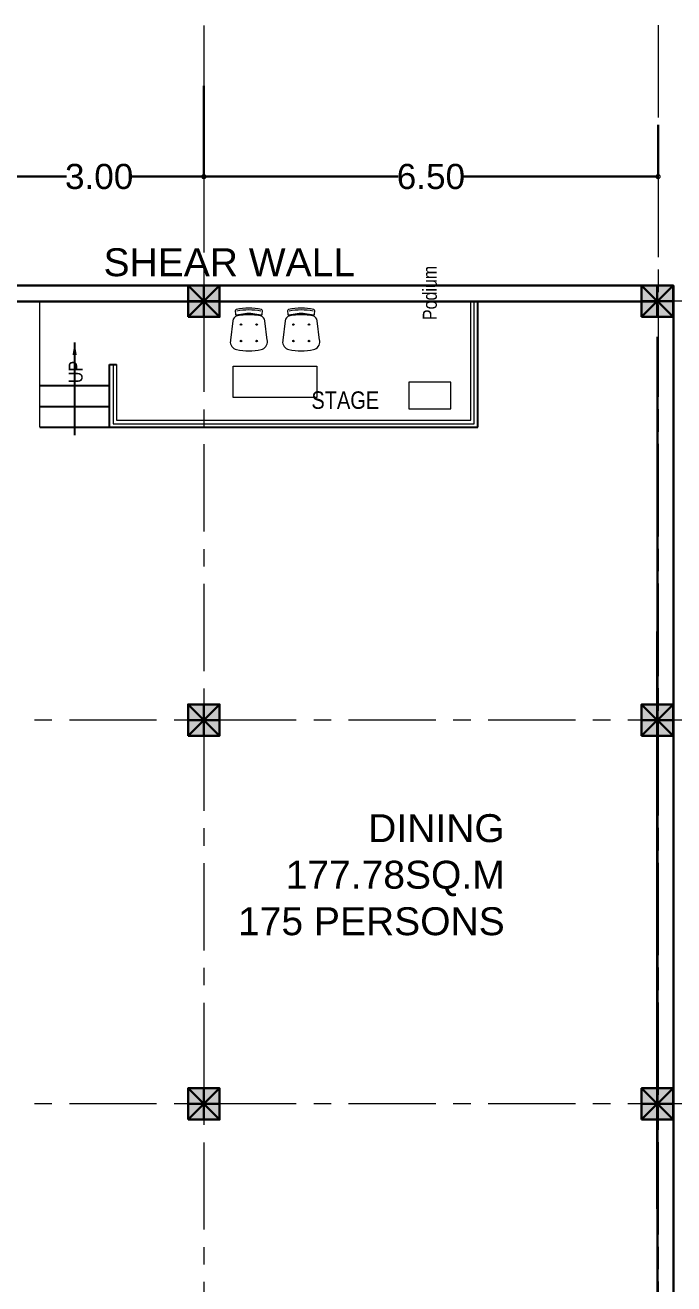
# Model space of a CAD drawing. Header units: metres. Extents: x 319894 to 3389272, y 120 to 6136017.
# Drawn here: x 321373.23 to 321382.53, y 3068021.06 to 3068039.1 of the extents above; entities that cross this region are included whole.
import ezdxf

# ---------------------------------------------------------------- set-up
doc = ezdxf.new("R2010")
doc.units = ezdxf.units.M
doc.header["$MEASUREMENT"] = 0
doc.linetypes.add('CENTER', pattern=[2, 1.25, -0.25, 0.25, -0.25])
doc.linetypes.add('HIDDEN', pattern=[0.375, 0.25, -0.125])
doc.layers.get('Defpoints').update_dxf_attribs({"color": 254})
for name, color, linetype, lineweight in [('centerline', 255, 'HIDDEN', 5), ('column', 50, 'Continuous', 30), ('Fixtures', 31, 'Continuous', 20), ('hatch', 252, 'Continuous', 15), ('rail', 60, 'Continuous', 20), ('wall', 4, 'Continuous', 30)]:
    doc.layers.add(name, color=color, linetype=linetype, lineweight=lineweight)
doc.layers.add('Fixture flat', color=7, linetype='Continuous', true_color=0xff8f1f)
for name, color, linetype in [('S-DIM', 7, 'Continuous'), ('steps', 23, 'Continuous'), ('TEXT', 255, 'Continuous')]:
    doc.layers.add(name, color=color, linetype=linetype)
doc.styles.get("Standard").update_dxf_attribs({"font": 'arial.ttf'})
doc.styles.add('TEXTS', font='swissl.ttf')
doc.dimstyles.new('DIMTEXT', dxfattribs={"dimscale": 0.4, "dimtxt": 0.9, "dimasz": 0.3, "dimexe": 0.05, "dimexo": 0.05, "dimgap": 0.05, "dimtad": 0, "dimzin": 1, "dimdsep": 46, "dimtxsty": 'TEXTS', "dimblk": 'DOTSMALL', "dimcen": 0.1, "dimclrd": 256, "dimclre": 6, "dimclrt": 3, "dimadec": 0, "dimazin": 0, "dimtfac": 0.15, "dimtix": 1, "dimtofl": 0, "dimtmove": 1, "dimatfit": 3, "dimldrblk": 'OPEN', "dimfxl": 1, "dimtolj": 1, "dimtzin": 0, "dimarcsym": 0})
doc.dimstyles.get("Standard").update_dxf_attribs({"dimtxt": 0.2, "dimasz": 0.18, "dimexe": 0.2, "dimexo": 0.2, "dimgap": 0.09, "dimtad": 1, "dimzin": 0, "dimdsep": 46, "dimtxsty": 'Standard', "dimblk": 'OBLIQUE', "dimcen": 0.09, "dimdle": 0.15, "dimclrt": 7, "dimadec": 0, "dimazin": 0, "dimtfac": 1, "dimtofl": 0, "dimtmove": 0, "dimatfit": 3, "dimfxl": 0.3, "dimfxlon": 1, "dimtfillclr": 2, "dimtolj": 1, "dimtzin": 0, "dimarcsym": 0})

# ---------------------------------------------------------------- blocks, each defined once
blk = doc.blocks.new('_Oblique')
at = {"color": 0, "linetype": 'ByBlock', "lineweight": -2}
blk.add_line((-0.5, -0.5), (0.5, 0.5), dxfattribs=at)
blk = doc.blocks.new('chair_015')
at = {"color": 0}
blk.add_lwpolyline([(-514, 56), (-532, 56, -0.036548), (-514, 177, 0.437199), (-525, 192), (-572, 195, 0.370408), (-591, 180, 0.105015), (-591, -180, 0.370408), (-572, -195), (-525, -192, 0.437199), (-514, -177, -0.036548), (-532, -56), (-514, -56, 0.034028), (-499, -165, 0.320703), (-427, -231), (-153, -264), (-141, -265, 0.392623), (-18, -176, 0.099641), (-18, 176, 0.392623), (-141, 265), (-153, 264), (-427, 231, 0.320703), (-499, 165, 0.034028)], format="xyb", close=True, dxfattribs=at)
blk.add_lwpolyline([(-568, 170, 0.101947), (-568, -170)], format="xyb", dxfattribs=at)
for centre in [(-376, 112), (-140, 112), (-376, -112), (-140, -112)]:
    blk.add_circle(centre, 10, dxfattribs=at)
for centre in [(277, 0), (295, 0)]:
    blk.add_arc(centre, 810, 176.0454, 183.9546, dxfattribs=at)
blk = doc.blocks.new('_DotSmall')
at = {"color": 0, "linetype": 'ByBlock', "const_width": 0.5}
blk.add_lwpolyline([(-0.0625, 0, 1), (0.0625, 0, 1)], format="xyb", close=True, dxfattribs=at)
blk = doc.blocks.new('*D912')
at = {"layer": 'Defpoints', "color": 0, "transparency": 16777216}
for p in [(322205.803, 3068139.805), (322202.803, 3068139.222), (322205.803, 3068138.483)]:
    blk.add_point(p, dxfattribs=at)
at = {"layer": 'S-DIM', "color": 6, "lineweight": -2, "transparency": 16777216}
for p, q in [((322205.803, 3068139.785), (322205.803, 3068138.463)), ((322202.803, 3068139.202), (322202.803, 3068138.463))]:
    blk.add_line(p, q, dxfattribs=at)
at = {"layer": 'S-DIM', "lineweight": -2, "transparency": 16777216}
for p, q in [((322202.803, 3068138.483), (322203.834, 3068138.483)), ((322205.803, 3068138.483), (322204.771, 3068138.483))]:
    blk.add_line(p, q, dxfattribs=at)
at = {"layer": 'S-DIM', "lineweight": -2, "transparency": 16777216, "xscale": 0.12, "yscale": 0.12, "zscale": 0.12, "rotation": 180}
blk.add_blockref('_DotSmall', (322202.803, 3068138.483), dxfattribs=at)
at = {"layer": 'S-DIM', "lineweight": -2, "transparency": 16777216, "xscale": 0.12, "yscale": 0.12, "zscale": 0.12}
blk.add_blockref('_DotSmall', (322205.803, 3068138.483), dxfattribs=at)
at = {"layer": 'S-DIM', "color": 3, "transparency": 16777216, "insert": (322204.303, 3068138.483), "char_height": 0.36, "attachment_point": 5, "style": 'TEXTS'}
blk.add_mtext('\\A1;3.00', dxfattribs=at)
blk = doc.blocks.new('_Open')
at = {"color": 0, "linetype": 'ByBlock', "lineweight": -2}
for p, q in [((-1, 0.17), (0, 0)), ((-1, -0.17), (0, 0)), ((0, 0), (-1, 0))]:
    blk.add_line(p, q, dxfattribs=at)
blk = doc.blocks.new('column')
at = {"layer": 'hatch'}
h = blk.add_hatch(color=256, dxfattribs=at)
h.dxf.hatch_style = 1
h.paths.add_polyline_path([(0, 0), (0.45, 0), (0.45, 0.45), (0, 0.45)])
at = {"layer": 'column'}
for p, q in [((0, 0.45), (0.45, 0)), ((0, 0), (0.45, 0.45)), ((0.225, 0.45), (0.225, 0)), ((0, 0.225), (0.45, 0.225))]:
    blk.add_line(p, q, dxfattribs=at)
blk.add_lwpolyline([(0, 0), (0.45, 0), (0.45, 0.45), (0, 0.45)], close=True, dxfattribs=at)
blk = doc.blocks.new('*D926')
at = {"layer": 'Defpoints', "color": 0, "transparency": 16777216}
for p in [(322205.803, 3068139.805), (322212.308, 3068139.243), (322212.308, 3068138.483)]:
    blk.add_point(p, dxfattribs=at)
at = {"layer": 'S-DIM', "color": 6, "lineweight": -2, "transparency": 16777216}
for p, q in [((322205.803, 3068139.785), (322205.803, 3068138.463)), ((322212.308, 3068139.223), (322212.308, 3068138.463))]:
    blk.add_line(p, q, dxfattribs=at)
at = {"layer": 'S-DIM', "lineweight": -2, "transparency": 16777216}
for p, q in [((322205.803, 3068138.483), (322208.588, 3068138.483)), ((322212.308, 3068138.483), (322209.522, 3068138.483))]:
    blk.add_line(p, q, dxfattribs=at)
at = {"layer": 'S-DIM', "lineweight": -2, "transparency": 16777216, "xscale": 0.12, "yscale": 0.12, "zscale": 0.12, "rotation": 180}
blk.add_blockref('_DotSmall', (322205.803, 3068138.483), dxfattribs=at)
at = {"layer": 'S-DIM', "lineweight": -2, "transparency": 16777216, "xscale": 0.12, "yscale": 0.12, "zscale": 0.12}
blk.add_blockref('_DotSmall', (322212.308, 3068138.483), dxfattribs=at)
at = {"layer": 'S-DIM', "color": 3, "transparency": 16777216, "insert": (322209.055, 3068138.483), "char_height": 0.36, "attachment_point": 5, "style": 'TEXTS'}
blk.add_mtext('\\A1;6.50', dxfattribs=at)
blk = doc.blocks.new('GRID FOR GROUND FLOOR')
at = {"layer": 'centerline', "linetype": 'CENTER'}
for p, q in [((322205.803, 3068140.648), (322205.803, 3068102.989)), ((322212.308, 3068140.653), (322212.308, 3068102.994)), ((322212.308, 3068140.579), (322212.308, 3068102.919)), ((322212.308, 3068140.579), (322212.308, 3068102.919)), ((322235.126, 3068136.698), (322188.02, 3068136.698)), ((322235.126, 3068130.698), (322188.02, 3068130.698)), ((322235.126, 3068125.198), (322188.02, 3068125.198))]:
    blk.add_line(p, q, dxfattribs=at)
at = {"layer": 'wall'}
for p in [(322205.578, 3068136.473), (322212.073, 3068136.473), (322205.578, 3068130.473), (322212.073, 3068130.473), (322205.578, 3068124.973), (322212.073, 3068124.973)]:
    blk.add_blockref('column', p, dxfattribs=at)
at = {"layer": 'S-DIM'}
for base, p1, p2, picture, middle in [((322205.803, 3068138.483), (322202.803, 3068139.222), (322205.803, 3068139.805), '*D912', (322204.303, 3068138.483)), ((322212.30759, 3068138.48258), (322205.8026, 3068139.80487), (322212.30759, 3068139.24306), '*D926', (322209.05509, 3068138.48258))]:
    dim = blk.add_linear_dim(base=base, p1=p1, p2=p2, dimstyle='DIMTEXT', dxfattribs=at)
    dim.commit()
    dim.dimension.update_dxf_attribs({"geometry": picture, "text_midpoint": middle})

msp = doc.modelspace()

# ---------------------------------------------------------------- linework, layer by layer
at = {"layer": 'Fixture flat'}
for p, q in [((321379.717, 3068033.335), (321379.717, 3068035.119)), ((321373.443, 3068033.335), (321379.717, 3068033.335))]:
    msp.add_line(p, q, dxfattribs=at)
at = {"layer": 'Fixtures', "ltscale": 0.5}
msp.add_lwpolyline([(321377.413, 3068034.212), (321377.413, 3068033.762), (321376.213, 3068033.762), (321376.213, 3068034.212)], close=True, dxfattribs=at)
at = {"layer": 'Fixtures', "ltscale": 0.5, "elevation": 0}
msp.add_lwpolyline([(321378.73, 3068033.981), (321378.73, 3068033.601), (321379.33, 3068033.601), (321379.33, 3068033.981)], close=True, dxfattribs=at)
at = {"layer": 'rail'}
for p, q in [((321373.443, 3068033.335), (321373.443, 3068035.14)), ((321379.617, 3068033.435), (321379.617, 3068035.119)), ((321379.667, 3068033.385), (321379.667, 3068035.119)), ((321374.493, 3068034.235), (321374.493, 3068033.385)), ((321374.543, 3068034.235), (321374.543, 3068033.435)), ((321374.493, 3068033.385), (321379.667, 3068033.385)), ((321374.543, 3068033.435), (321379.617, 3068033.435))]:
    msp.add_line(p, q, dxfattribs=at)
at = {"layer": 'steps'}
for p, q in [((321374.443, 3068033.335), (321374.443, 3068034.235)), ((321374.443, 3068034.235), (321374.543, 3068034.235)), ((321373.443, 3068033.935), (321374.443, 3068033.935)), ((321373.443, 3068033.635), (321374.443, 3068033.635)), ((321374.443, 3068033.335), (321374.443, 3068033.335))]:
    msp.add_line(p, q, dxfattribs=at)
at = {"layer": 'wall'}
for p, q in [((321362.019, 3068035.365), (321382.519, 3068035.365)), ((321382.29, 3068035.135), (321362.019, 3068035.136)), ((321382.519, 3068015.863), (321382.519, 3068034.865)), ((321382.289, 3068015.863), (321382.29, 3068034.629)), ((321382.289, 3068022.138), (321382.289, 3068030.409))]:
    msp.add_line(p, q, dxfattribs=at)
msp.add_lwpolyline([(321399.519, 3068015.865), (321399.519, 3068004.716), (321375.569, 3068004.716), (321375.57, 3068005.916), (321361.569, 3068005.915), (321361.569, 3068015.414), (321360.369, 3068015.414), (321360.369, 3068029.296), (321361.569, 3068029.296), (321361.569, 3068035.365), (321382.519, 3068035.365), (321382.519, 3068015.87), (321399.519, 3068015.87), (321399.519, 3068004.716)], dxfattribs=at)

# ---------------------------------------------------------------- block references
at = {"layer": 'Fixtures', "ltscale": 0.5, "xscale": 0.001, "yscale": 0.001, "zscale": 0.001, "rotation": 270.0000000108219}
for p in [(321376.438, 3068034.431), (321377.188, 3068034.431)]:
    msp.add_blockref('chair_015', p, dxfattribs=at)
at = {"layer": 'wall'}
msp.add_blockref('GRID FOR GROUND FLOOR', (-830.009, -101.557), dxfattribs=at)

# ---------------------------------------------------------------- texts
at = {"layer": 'TEXT', "linetype": 'Continuous', "attachment_point": 9}
for s, insert, char_height, width, rotation in [('SHEAR WALL', (321377.959, 3068035.494), 0.4, 8.64196, 359.9991), ('{\\fArial Narrow|b0|i0|c0|p34;Podium}', (321379.133, 3068035.648, 0), 0.2, 2.47027, 90), ('{\\fArial Narrow|b0|i0|c0|p34;UP}', (321374.06, 3068034.286, 0), 0.2, 2.47027, 90), ('{\\fArial Narrow|b0|i0|c0|p34;UP}', (321374.06, 3068034.286, 0), 0.2, 2.47027, 90), ('{\\fArial Narrow|b0|i0|c0|p34;STAGE}', (321378.305, 3068033.596), 0.25, 5.88872, 0), ('DINING\\P 177.78SQ.M\\P 175 PERSONS', (321380.103, 3068026.053), 0.4, 8.64196, 359.9991)]:
    msp.add_mtext(s, dxfattribs=dict(at, insert=insert, char_height=char_height, width=width, rotation=rotation))

# ---------------------------------------------------------------- leaders
at = {"layer": 'hatch'}
msp.add_leader([(321373.943, 3068034.551), (321373.943, 3068033.222)], dimstyle='Standard', override={"dimgap": 0.09, "dimtad": 0}, dxfattribs=at)

doc.saveas('drawing.dxf')
